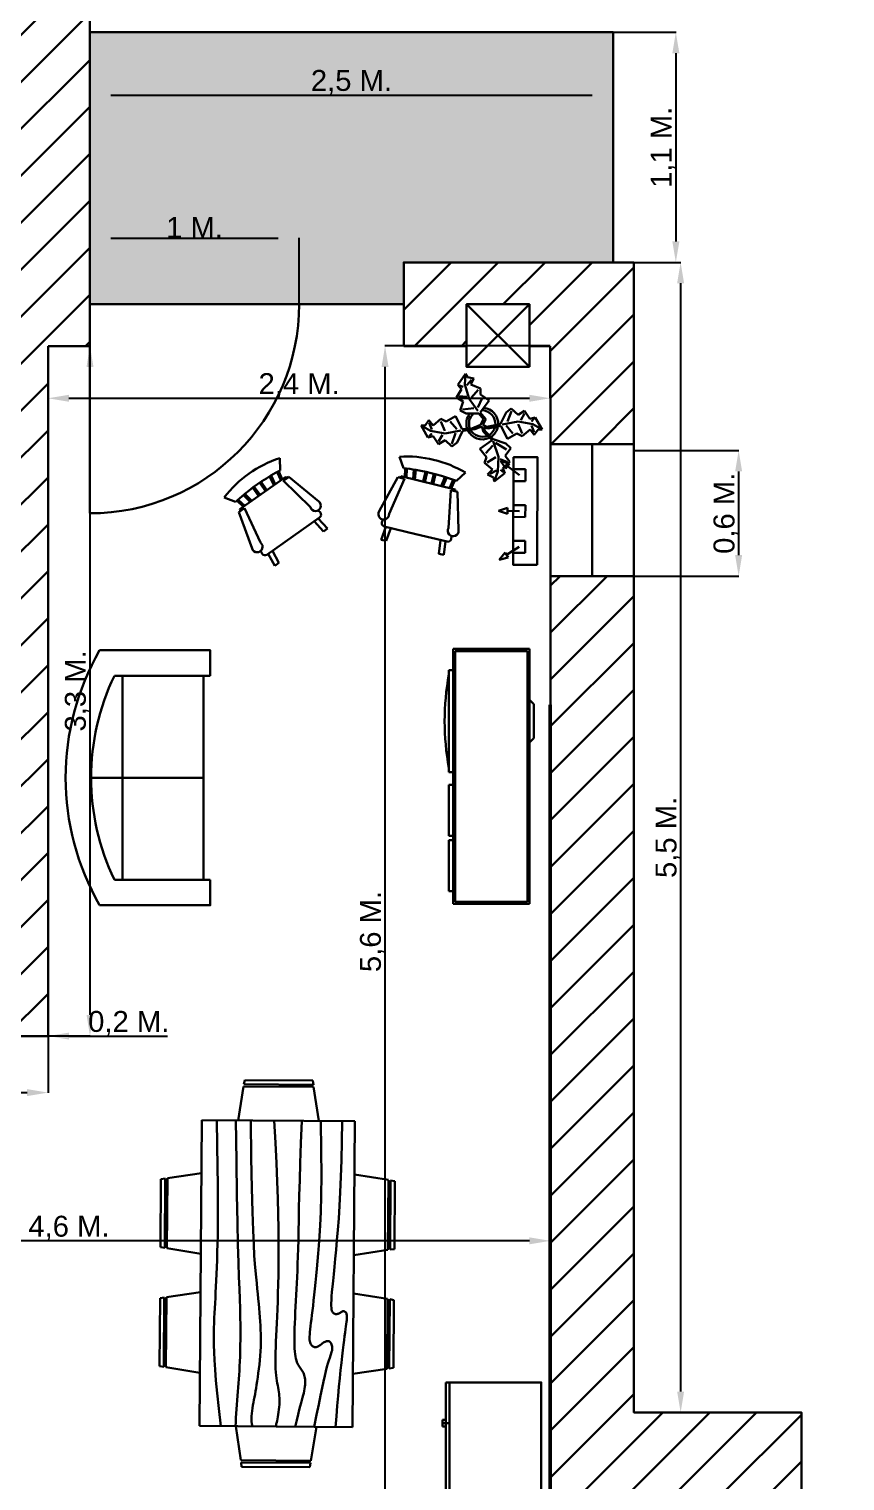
# Model space of a CAD drawing. Header units: millimetres. Extents: x 2020 to 22814, y -453 to 28710.
# Drawn here: x 10632 to 14531, y 18272 to 25215 of the extents above; entities that cross this region are included whole.
import ezdxf

# ---------------------------------------------------------------- set-up
doc = ezdxf.new("R2010")
doc.units = ezdxf.units.MM
doc.layers.add('Cable', color=1, linetype='Continuous', lineweight=50)
doc.layers.add('contur', color=7, linetype='Continuous', lineweight=30)
doc.layers.add('dimension', color=30, linetype='Continuous')
doc.styles.get("Standard").update_dxf_attribs({"font": 'arial.ttf'})
doc.dimstyles.new('Meters', dxfattribs={"dimtxt": 100, "dimasz": 100, "dimexe": 1.25, "dimexo": 0.625, "dimtad": 1, "dimlfac": 0.001, "dimtxsty": 'Standard', "dimcen": 2.5, "dimadec": 0, "dimazin": 0, "dimtfac": 1, "dimtmove": 0, "dimatfit": 3, "dimfxl": 1, "dimarcsym": 0})

# ---------------------------------------------------------------- blocks, each defined once
blk = doc.blocks.new('Sofa - Roundback Loveseat 5 ft.')
at = {"linetype": 'Continuous'}
for p, q in [((0, -32.44198), (0, -5.99998)), ((-24, -33.99998), (-24, -11.46958)), ((-23.9998, -13.38178), (23.99986, -13.38178)), ((24.00004, -33.99998), (24.00004, -11.46958)), ((-24, -32.44198), (24.00004, -32.44198))]:
    blk.add_line(p, q, dxfattribs=at)
for points in [[(-24, -33.99998), (-30, -33.99998), (-30, -7.99998)], [(30.00004, -7.99998), (30.00004, -33.99998), (24.00004, -33.99998)]]:
    blk.add_lwpolyline(points, dxfattribs=at)
for centre, radius, start, end in [((0, -60.24998), 60.24998, 60.13715, 119.8628), ((0, -61.38438), 55.38444, 64.32083, 115.6792)]:
    blk.add_arc(centre, radius, start, end, dxfattribs=at)
blk = doc.blocks.new('Entertainment Center')
at = {"linetype": 'Continuous'}
for p, q in [((-4, 0), (-5, -1)), ((4, 0), (-4, 0)), ((5, -1), (4, 0)), ((-17, -19), (-17, -1)), ((-17, -1), (43, -1)), ((-16.5, -18.5), (-16.5, -1.5)), ((-16.5, -1.5), (42.5, -1.5)), ((42.5, -1.5), (42.5, -18.5)), ((43, -1), (43, -19)), ((43, -19), (-17, -19)), ((42.5, -18.5), (-16.5, -18.5)), ((-12, -20), (-12, -19)), ((12, -20), (-12, -20)), ((12, -19), (12, -20)), ((15, -20), (15, -19)), ((27, -20), (15, -20)), ((27, -19), (27, -20)), ((28, -20), (28, -19)), ((40, -20), (28, -20)), ((40, -19), (40, -20))]:
    blk.add_line(p, q, dxfattribs=at)
blk.add_arc((0, 40), 61, 259.6111, 280.3889, dxfattribs=at)
blk = doc.blocks.new('Chair - Rocking')
at = {"linetype": 'Continuous'}
for p, q in [((-8, -4.5), (-10, -1.5)), ((-4.5, -7), (-4.96674, -4.19951)), ((-4, -7), (-4.40532, -4.16272)), ((-1.5, -4.05012), (-1.5, -7)), ((-1, -7), (-1, -4.05012)), ((1, -7), (1, -4.04655)), ((1.5, -4.05012), (1.5, -7)), ((4, -7), (4.40187, -4.18694)), ((4.5, -7), (4.96761, -4.19437)), ((8, -4.5), (10, -1.5)), ((-9, -7.5), (-12, -18.49999)), ((-7, -7.5), (-9, -7.5)), ((-9, -18.49999), (-7, -7.5)), ((-8.23428, -6.99939), (-8.3093, -7.47958)), ((-8.23041, -7), (8.23915, -7)), ((-7.5, -4.5), (-7, -7)), ((-6.5, -7), (-7.02225, -4.43)), ((6.5, -7), (7, -4.4057)), ((7.5, -4.5), (7, -7)), ((7, -7.5), (9, -7.5)), ((9, -18.49999), (7, -7.5)), ((8.31071, -7.48854), (8.23449, -7.00073)), ((9, -7.5), (12, -18.49999)), ((-10.36644, -20.64523), (-10.5, -21.49999)), ((10.5, -21.49999), (10.3575, -20.58798)), ((-9, -22.49999), (-9.5, -26.49999)), ((0, -22.49999), (-9.5, -22.49999)), ((-8, -26.49999), (-7.5, -22.49999)), ((0, -22.49999), (9.5, -22.49999)), ((8, -26.49999), (7.5, -22.49999)), ((9, -22.49999), (9.5, -26.49999)), ((-9.5, -26.49999), (-8, -26.49999)), ((9.5, -26.49999), (8, -26.49999))]:
    blk.add_line(p, q, dxfattribs=at)
for centre, radius, start, end in [((0, -34.08333), 34.08333, 72.93847, 107.0615), ((0, -68.25004), 64.25, 93.92211, 97.15267), ((0, -68.25004), 64.25, 82.84733, 93.92211), ((-10.5, -18.99999), 1.58114, 161.5651, 18.43495), ((10.5, -18.99999), 1.58114, 161.5651, 18.43495), ((-9.5, -21.49999), 1, 180, 270), ((9.5, -21.49999), 1, 270, 0)]:
    blk.add_arc(centre, radius, start, end, dxfattribs=at)
blk = doc.blocks.new('Dining Set - 36 x 72 in.')
at = {"linetype": 'Continuous'}
for p, q in [((-22, 27.5), (-22.1562, 26.50042)), ((-22, 27.5), (-6, 27.5)), ((-5.8437, 26.49966), (-6, 27.5)), ((6, 27.5), (5.8438, 26.50042)), ((6, 27.5), (22, 27.5)), ((22.1563, 26.49966), (22, 27.5)), ((-22.2343, 26.00059), (-23.4847, 17.99762)), ((-22.2304, 26), (-5.7608, 26)), ((-5.8416, 26.5), (-22.1534, 26.5)), ((-4.5152, 17.99762), (-5.7655, 25.99926)), ((5.7657, 26.00059), (4.5153, 17.99762)), ((5.7696, 26), (22.2392, 26)), ((22.1584, 26.5), (5.8466, 26.5)), ((23.4848, 17.99762), (22.2345, 25.99926)), ((36, 18), (-36, 18)), ((-36, 18), (-36, -18)), ((36, -18), (36, 18)), ((-45.5, 8), (-44.5004, 8.15617)), ((-45.5, 8), (-45.5, -8)), ((-44.5, -8.15843), (-44.5, 8.15338)), ((-44.0006, 8.23428), (-35.9976, 9.48474)), ((-44, 8.23041), (-44, -8.23915)), ((44.0006, 8.23428), (35.9976, 9.48474)), ((44, 8.23041), (44, -8.23915)), ((44.5, -8.15843), (44.5, 8.15338)), ((45.5, 8), (44.5005, 8.15617)), ((45.5, 8), (45.5, -8)), ((-44.4997, -8.15631), (-45.5, -8)), ((-35.9976, -9.48476), (-43.9993, -8.2345)), ((35.9976, -9.48476), (43.9993, -8.2345)), ((44.4997, -8.15631), (45.5, -8)), ((-36, -18), (36, -18)), ((-22.2343, -26.0006), (-23.4847, -17.99762)), ((-4.5152, -17.99762), (-5.7655, -25.99928)), ((5.7657, -26.0006), (4.5153, -17.99762)), ((23.4848, -17.99762), (22.2345, -25.99928)), ((-22.2304, -26), (-5.7608, -26)), ((-22, -27.5), (-22.1562, -26.50044)), ((-5.8416, -26.5), (-22.1534, -26.5)), ((-5.8437, -26.49967), (-6, -27.5)), ((5.7696, -26), (22.2392, -26)), ((6, -27.5), (5.8438, -26.50044)), ((22.1584, -26.5), (5.8466, -26.5)), ((22.1563, -26.49967), (22, -27.5)), ((-22, -27.5), (-6, -27.5)), ((6, -27.5), (22, -27.5))]:
    blk.add_line(p, q, dxfattribs=at)
for points in [[(-36, 15), (-31.1772, 14.97754), (-26.8079, 14.91406), (-22.8538, 14.81543), (-19.276, 14.6875), (-16.0362, 14.53613), (-13.0957, 14.36718), (-10.4159, 14.18652), (-7.9583, 14), (-5.6904, 13.81315), (-3.6035, 13.63021), (-1.6954, 13.45508), (0.0365, 13.29166), (1.5945, 13.14388), (2.9811, 13.01562), (4.1988, 12.9108), (5.25, 12.83333), (6.1393, 12.78613), (6.8802, 12.76823), (7.4883, 12.77767), (7.9792, 12.8125), (8.3685, 12.87077), (8.6719, 12.95052), (8.9049, 13.0498), (9.0833, 13.16666), (9.2205, 13.29899), (9.3216, 13.44401), (9.3895, 13.59879), (9.4271, 13.76041), (9.4373, 13.92594), (9.4232, 14.09245), (9.3875, 14.257), (9.3333, 14.41666), (9.2638, 14.56917), (9.1836, 14.71484), (9.0975, 14.85465), (9.0104, 14.98958), (8.9272, 15.1206), (8.8529, 15.2487), (8.7922, 15.37483), (8.75, 15.5), (8.7305, 15.62467), (8.7344, 15.74739), (8.7617, 15.86621), (8.8125, 15.97916), (8.8867, 16.08431), (8.9844, 16.17968), (9.1055, 16.26334), (9.25, 16.33333), (9.4189, 16.38802), (9.6172, 16.42708), (9.8506, 16.45052), (10.125, 16.45833), (10.4463, 16.45052), (10.8203, 16.42708), (11.2529, 16.38802), (11.75, 16.33333), (12.3184, 16.26318), (12.9694, 16.17838), (13.7151, 16.07991), (14.5677, 15.96875), (15.5395, 15.84586), (16.6426, 15.71224), (17.8893, 15.56884), (19.2917, 15.41666), (20.859, 15.25667), (22.5879, 15.08984), (24.4721, 14.91715), (26.5052, 14.73958), (28.6809, 14.5581), (30.9929, 14.3737), (33.4347, 14.18733), (36, 14)], [(-36, 10), (-28.9766, 10.14274), (-23.1725, 10.20442), (-18.4241, 10.19775), (-14.5677, 10.13541), (-11.4399, 10.03011), (-8.877, 9.89453), (-6.7154, 9.74137), (-4.7917, 9.58333), (-2.9698, 9.43082), (-1.2246, 9.28515), (0.4415, 9.14534), (2.026, 9.01041), (3.5266, 8.87939), (4.9408, 8.7513), (6.266, 8.62516), (7.5, 8.5), (8.6411, 8.37549), (9.6914, 8.2539), (10.6538, 8.13818), (11.5312, 8.03125), (12.3267, 7.93603), (13.043, 7.85547), (13.6831, 7.79248), (14.25, 7.75), (14.7471, 7.7303), (15.1797, 7.73307), (15.5537, 7.75732), (15.875, 7.80208), (16.1494, 7.86637), (16.3828, 7.94922), (16.5811, 8.04964), (16.75, 8.16666), (16.8944, 8.29915), (17.0143, 8.44531), (17.1089, 8.60319), (17.1771, 8.77083), (17.218, 8.94629), (17.2305, 9.1276), (17.2137, 9.31282), (17.1667, 9.5), (17.0895, 9.6875), (16.987, 9.875), (16.8649, 10.0625), (16.7292, 10.25), (16.5856, 10.4375), (16.4401, 10.625), (16.2985, 10.8125), (16.1667, 11), (16.05, 11.18733), (15.9518, 11.3737), (15.8752, 11.5581), (15.8229, 11.73958), (15.798, 11.91715), (15.8034, 12.08984), (15.842, 12.25667), (15.9167, 12.41666), (16.0295, 12.56836), (16.1784, 12.70833), (16.3605, 12.83268), (16.5729, 12.9375), (16.8127, 13.01888), (17.0768, 13.07291), (17.3625, 13.0957), (17.6667, 13.08333), (17.9894, 13.03312), (18.3418, 12.94726), (18.7382, 12.82918), (19.1927, 12.68229), (19.7195, 12.51001), (20.3327, 12.31575), (21.0465, 12.10294), (21.875, 11.875), (22.8357, 11.63354), (23.959, 11.37304), (25.2786, 11.08618), (26.8282, 10.76562), (28.6414, 10.40405), (30.752, 9.99414), (33.1936, 9.52856), (36, 9)], [(-36, 5.5), (-30.7157, 5.3348), (-26.069, 5.20963), (-21.9946, 5.11767), (-18.4271, 5.05208), (-15.3009, 5.00602), (-12.5508, 4.97265), (-10.1112, 4.94515), (-7.9167, 4.91666), (-5.909, 4.88167), (-4.0586, 4.83984), (-2.3429, 4.79215), (-0.7396, 4.73958), (0.7739, 4.6831), (2.22, 4.6237), (3.6213, 4.56233), (5, 4.5), (6.373, 4.43782), (7.7344, 4.3776), (9.0723, 4.32129), (10.375, 4.27083), (11.6309, 4.22819), (12.8281, 4.19531), (13.9551, 4.17415), (15, 4.16666), (15.954, 4.17448), (16.819, 4.19791), (17.6001, 4.23698), (18.3021, 4.29166), (18.9299, 4.36198), (19.4883, 4.44791), (19.9823, 4.54948), (20.4167, 4.66666), (20.7969, 4.79899), (21.1302, 4.94401), (21.4245, 5.09879), (21.6875, 5.26041), (21.9271, 5.42594), (22.1511, 5.59245), (22.3672, 5.757), (22.5834, 5.91666), (22.8065, 6.06868), (23.0404, 6.21093), (23.2879, 6.34147), (23.5521, 6.45833), (23.8358, 6.55957), (24.142, 6.64323), (24.4735, 6.70735), (24.8334, 6.75), (25.2235, 6.76969), (25.642, 6.76692), (26.0858, 6.74267), (26.5521, 6.69791), (27.0379, 6.63362), (27.5404, 6.55078), (28.0565, 6.45036), (28.5834, 6.33333), (29.1242, 6.19987), (29.7071, 6.04687), (30.3661, 5.87044), (31.1354, 5.66666), (32.0493, 5.43164), (33.142, 5.16146), (34.4475, 4.85221), (36, 4.5)], [(-36, -1), (-30.7915, -0.6591), (-26.0195, -0.38216), (-21.6519, -0.16284), (-17.6563, 0.00521), (-14.0005, 0.12833), (-10.6523, 0.21289), (-7.5796, 0.26522), (-4.75, 0.29166), (-2.134, 0.29793), (0.2878, 0.28711), (2.5317, 0.26163), (4.6146, 0.22396), (6.5529, 0.17651), (8.3633, 0.12174), (10.0623, 0.06209), (11.6667, 0), (13.1899, -0.06201), (14.6341, -0.1211), (15.9982, -0.17432), (17.2813, -0.21875), (18.4823, -0.25147), (19.6003, -0.26953), (20.6343, -0.27002), (21.5834, -0.25), (22.4481, -0.20768), (23.2357, -0.14584), (23.9549, -0.06836), (24.6146, 0.02083), (25.2235, 0.11784), (25.7904, 0.21875), (26.3241, 0.31966), (26.8334, 0.41666), (27.3265, 0.50618), (27.8099, 0.58593), (28.2894, 0.65397), (28.7709, 0.70833), (29.2601, 0.74707), (29.763, 0.76823), (30.2855, 0.76985), (30.8334, 0.75), (31.4088, 0.70784), (31.9994, 0.64713), (32.589, 0.57275), (33.1615, 0.48958), (33.7008, 0.4025), (34.1908, 0.3164), (34.6153, 0.23616), (34.9584, 0.16666), (35.2099, 0.11165), (35.3848, 0.07031), (35.504, 0.04069), (35.5886, 0.02083), (35.6594, 0.00879), (35.7377, 0.0026), (35.8442, 0.00032), (36, 0)], [(-36, -6.5), (-27.1843, -6.31267), (-20.084, -6.1263), (-14.469, -5.9419), (-10.1094, -5.76042), (-6.7752, -5.58285), (-4.2363, -5.41016), (-2.2629, -5.24333), (-0.625, -5.08334), (0.8708, -4.93099), (2.2715, -4.78646), (3.5872, -4.64974), (4.8281, -4.52084), (6.0046, -4.39974), (7.127, -4.28646), (8.2053, -4.18099), (9.25, -4.08334), (10.2705, -3.99382), (11.2734, -3.91407), (12.2647, -3.84603), (13.25, -3.79167), (14.2354, -3.75293), (15.2266, -3.73177), (16.2295, -3.73015), (17.25, -3.75), (18.2912, -3.79248), (19.3451, -3.85547), (20.4009, -3.93604), (21.4479, -4.03125), (22.4754, -4.13819), (23.4727, -4.25391), (24.4289, -4.37549), (25.3334, -4.5), (26.1785, -4.62492), (26.9694, -4.74935), (27.7145, -4.87281), (28.4219, -4.99479), (29.1, -5.11483), (29.7572, -5.23242), (30.4016, -5.34709), (31.0417, -5.45834), (31.6837, -5.56437), (32.3262, -5.65821), (32.9658, -5.73153), (33.599, -5.77604), (34.2224, -5.78345), (34.8327, -5.74545), (35.4264, -5.65373), (36, -5.5)], [(-36, -10), (-26.4022, -9.81299), (-18.4675, -9.62891), (-11.9839, -9.45069), (-6.7396, -9.28125), (-2.5226, -9.12354), (0.8789, -8.98047), (3.6769, -8.85498), (6.0833, -8.75), (8.2767, -8.66765), (10.3021, -8.60677), (12.1712, -8.56543), (13.8958, -8.54167), (15.4876, -8.53353), (16.9583, -8.53907), (18.3197, -8.55632), (19.5834, -8.58334), (20.7616, -8.61841), (21.8685, -8.66081), (22.9188, -8.71004), (23.9271, -8.76563), (24.9081, -8.82707), (25.8763, -8.89388), (26.8465, -8.96558), (27.8334, -9.04167), (28.8474, -9.12118), (29.8828, -9.20117), (30.93, -9.27824), (31.9792, -9.34896), (33.0205, -9.40991), (34.0443, -9.45768), (35.0407, -9.48885), (36, -9.5)], [(-36, -14.5), (-30.0881, -14.33513), (-25.0332, -14.21224), (-20.7312, -14.12647), (-17.0781, -14.07292), (-13.97, -14.04671), (-11.3027, -14.04297), (-8.9724, -14.05681), (-6.875, -14.08334), (-4.9224, -14.11833), (-3.0905, -14.16016), (-1.3709, -14.20785), (0.2448, -14.26042), (1.7647, -14.3169), (3.1973, -14.3763), (4.5507, -14.43767), (5.8333, -14.5), (7.0554, -14.5621), (8.235, -14.62175), (9.3922, -14.67652), (10.5469, -14.72396), (11.7192, -14.76164), (12.929, -14.78711), (14.1965, -14.79794), (15.5417, -14.79167), (16.9933, -14.76424), (18.6152, -14.70508), (20.4804, -14.60197), (22.6615, -14.44271), (25.2312, -14.21509), (28.2624, -13.9069), (31.8277, -13.50594), (36, -13)]]:
    blk.add_lwpolyline(points, dxfattribs=at)
blk = doc.blocks.new('Refrigerator-2 door - 36 in top')
for p, q in [((0, -26.999999), (36, -26.999999)), ((11, -27.999999), (11, -28.999999)), ((11, -28.999999), (13, -28.999999)), ((12, -26.999999), (12, -28.999999)), ((13, -28.999999), (13, -27.999999))]:
    blk.add_line(p, q)
blk.add_lwpolyline([(0, -27.999999), (0, 0), (36, 0), (36, -27.999999)], close=True)
blk = doc.blocks.new('Plant - Rubber or Philodendron')
at = {"linetype": 'Continuous'}
for p, q in [((-16.2005, 11.4774), (-13.9899, 8.1064)), ((-16.2005, 11.4774), (-14.8639, 10.7964)), ((-16.0159, 6.3329), (-16.2005, 11.4774)), ((-14.8639, 10.7964), (-12.6195, 11.8975)), ((-13.3174, 8.325), (-13.0735, 11.0065)), ((-12.6195, 11.8975), (-12.1909, 9.4345)), ((4.6914, 8.8812), (5.3859, 11.2828)), ((5.3859, 11.2828), (8.8871, 10.7908)), ((8.8871, 10.7908), (9.9809, 13.4933)), ((9.9809, 13.4933), (13.3837, 12.301)), ((15.3859, 11.3055), (10.3916, 8.7942)), ((10.5828, 12.6946), (10.8893, 9.7953)), ((13.3837, 12.301), (14.68, 13.9039)), ((14.5816, 13.2037), (14.3848, 11.8033)), ((14.68, 13.9039), (19.3848, 11.8146)), ((19.3848, 11.8146), (15.3859, 11.3055)), ((19.3848, 11.8146), (18.1868, 10.9119)), ((-14.0069, 5.8704), (-16.0159, 6.3329)), ((-15.3434, 6.5514), (-13.9984, 6.9884)), ((-13.5868, 2.2894), (-14.0069, 5.8704)), ((-13.9899, 8.1064), (-9.5434, 4.7185)), ((-12.1909, 9.4345), (-8.3829, 10.3)), ((-8.8369, 9.409), (-9.0894, 5.6095)), ((-8.3829, 10.3), (-7.0549, 8.501)), ((-7.0549, 8.501), (-3.0284, 8.6941)), ((-4.8529, 4.012), (-5.7184, 7.82)), ((-3.0284, 8.6941), (-3.0709, 3.1041)), ((4.6914, 8.8812), (5.5014, 4.4831)), ((5.9878, 10.4842), (7.1971, 6.3869)), ((10.3916, 8.7942), (6.2847, 4.4028)), ((14.2977, 6.1031), (10.9934, 7.9956)), ((15.7909, 9.1065), (14.8995, 5.3044)), ((15.2875, 10.6053), (17.5907, 9.2105)), ((18.1925, 8.4119), (15.7909, 9.1065)), ((18.1868, 10.9119), (18.1925, 8.4119)), ((-10.6784, 2.491), (-13.5868, 2.2894)), ((-13.1329, 3.1804), (-10.6614, 4.727)), ((-9.5858, -0.8715), (-10.6784, 2.491)), ((-9.5434, 4.7185), (-4.1917, 2.9888)), ((-9.1318, 0.0195), (-5.9793, 2.9025)), ((-7.1228, -0.443), (-3.5248, 2.2131)), ((-3.5248, 2.2131), (-3.3011, 2.4355)), ((-3.3011, 2.4355), (-0.5306, 1.7947)), ((-3.0709, 3.1041), (0.0797, 2.3163)), ((-0.5306, 1.7947), (-0.2255, -0.5527)), ((-0.5306, 1.7947), (-0.5306, 1.7947)), ((0.0797, 2.3163), (0.4866, -0.031)), ((0.4866, -0.031), (2.1141, 0.2298)), ((2.1141, 0.2298), (5.4346, 3.9146)), ((6.1032, 3.6844), (2.8262, -0.031)), ((5.4346, 3.9146), (5.5014, 4.4831)), ((11.1089, 1.1958), (6.1032, 3.6844)), ((7.7005, 4.8881), (11.5025, 3.9967)), ((12.7005, 4.8994), (11.1089, 1.1958)), ((14.8995, 5.3044), (12.7005, 4.8994)), ((-11.3237, -7.2629), (-9.7321, -3.5593)), ((-9.7321, -3.5593), (-4.7264, -6.0479)), ((-7.1228, -0.443), (-9.5858, -0.8715)), ((-2.019, -3.6148), (-4.7264, -6.0479)), ((-4.0579, -6.2781), (-0.9375, -3.1608)), ((-2.019, -3.6148), (-0.2255, -0.5527)), ((-0.9375, -3.1608), (0.5883, -0.8135)), ((0.5883, -0.8135), (2.2447, -2.0916)), ((2.8262, -0.031), (1.3003, -0.5527)), ((1.3003, -0.5527), (2.4193, -1.4655)), ((2.2447, -2.0916), (6.7108, -2.6626)), ((2.4193, -1.4655), (6.895, -2.1175)), ((4.943, -7.9659), (6.7108, -2.6626)), ((11.6605, -0.5413), (6.895, -2.1175)), ((12.3677, -6.1981), (7.219, -2.6772)), ((8.125, -4.0768), (7.7715, -7.9659)), ((8.3544, -2.7453), (13.1973, -2.1704)), ((11.6605, -0.5413), (14.1354, -0.8948)), ((14.1354, -0.8948), (14.1354, -4.4304)), ((14.1354, -4.4304), (16.9638, -5.1375)), ((16.9638, -5.1375), (16.2567, -8.673)), ((-16.8157, -10.7754), (-14.4141, -11.4699)), ((-16.8101, -13.2754), (-16.8157, -10.7754)), ((-14.4141, -11.4699), (-13.5228, -7.6679)), ((-13.5228, -7.6679), (-11.3237, -7.2629)), ((-12.921, -8.4665), (-9.6166, -10.359)), ((-6.3237, -7.2516), (-10.1257, -6.3602)), ((-9.0148, -11.1577), (-4.9047, -6.8122)), ((-4.611, -12.8477), (-5.8203, -8.7504)), ((-4.1246, -6.8466), (-4.0579, -6.2781)), ((-3.3146, -11.2447), (-4.1246, -6.8466)), ((8.8321, -9.0266), (4.943, -7.9659)), ((9.5392, -11.1479), (8.8321, -9.0266)), ((10.2463, -10.4408), (11.6605, -6.9053)), ((15.5496, -10.7943), (12.3677, -6.1981)), ((16.2567, -5.8446), (13.4283, -6.5517)), ((14.8425, -10.7943), (13.7819, -13.2692)), ((16.6103, -14.6834), (15.5496, -10.7943)), ((17.3174, -9.7337), (15.9032, -9.7337)), ((16.2567, -8.673), (18.0245, -9.7337)), ((18.0245, -9.7337), (16.6103, -14.6834)), ((-18.008, -14.1781), (-16.8101, -13.2754)), ((-18.008, -14.1781), (-14.0091, -13.669)), ((-13.3032, -16.2674), (-18.008, -14.1781)), ((-13.9107, -12.9688), (-16.2139, -11.574)), ((-14.0091, -13.669), (-9.0148, -11.1577)), ((-12.0069, -14.6645), (-13.3032, -16.2674)), ((-13.2048, -15.5672), (-13.008, -14.1668)), ((-8.6042, -15.8568), (-12.0069, -14.6645)), ((-9.206, -15.0581), (-9.5126, -12.1588)), ((-7.5103, -13.1543), (-8.6042, -15.8568)), ((-4.0092, -13.6463), (-7.5103, -13.1543)), ((-3.3146, -11.2447), (-4.0092, -13.6463)), ((13.4283, -11.5015), (9.5392, -11.1479)), ((13.0748, -13.9763), (13.4283, -11.5015)), ((15.5496, -13.6228), (13.0748, -13.9763)), ((16.6103, -14.6834), (15.5496, -13.6228))]:
    blk.add_line(p, q, dxfattribs=at)
for centre, radius, start, end in [((0, 0), 6.1275, 34.37569, 120.1028), ((0.0308, 0.1664), 6, 178.6147, 235.1169), ((0.0308, 0.1664), 5, 168.1647, 238.6725), ((-0.0601, -0.2075), 5.2461, 33.82192, 124.9414), ((-0.2664, 0.1682), 5.2775, 338.4094, 20.03007), ((-0.098, 0.1364), 6.1288, 341.2017, 26.09184), ((-0.0234, 0.3825), 6.1492, 242.5812, 331.2714), ((-0.1102, 0.4886), 5.2883, 247.3711, 327.472)]:
    blk.add_arc(centre, radius, start, end, dxfattribs=at)
blk = doc.blocks.new('Heater Unit')
for p, q in [((1.1007, 5.8353), (1.6336, 3.7846)), ((2.7574, 4.5144), (1.1007, 5.8353)), ((1.6336, 3.7846), (2.1955, 4.1495)), ((2.1955, 4.1495), (2.7574, 4.5144)), ((4.02, 1.34), (2.1955, 4.1495)), ((11.39, 4.02), (12.06, 6.03)), ((12.06, 4.02), (11.39, 4.02)), ((12.06, 6.03), (12.73, 4.02)), ((12.73, 4.02), (12.06, 4.02)), ((12.06, 1.34), (12.06, 4.02)), ((20.1, 1.34), (22.1161, 4.0154)), ((21.581, 4.4186), (23.3257, 5.6207)), ((22.1161, 4.0154), (21.581, 4.4186)), ((22.6512, 3.6122), (22.1161, 4.0154)), ((23.3257, 5.6207), (22.6512, 3.6122)), ((2.68, 2.68), (2.68, 0)), ((2.68, 0), (5.36, 0)), ((5.36, 0), (5.36, 2.68)), ((10.72, 2.68), (10.72, 0)), ((10.72, 0), (13.4, 0)), ((13.4, 0), (13.4, 2.68)), ((18.76, 2.68), (18.76, 0)), ((18.76, 0), (21.44, 0)), ((21.44, 0), (21.44, 2.68))]:
    blk.add_line(p, q)
blk.add_lwpolyline([(0, -2.68), (0, 2.68), (24.12, 2.68), (24.12, -2.68)], close=True)
blk = doc.blocks.new('*D21')
at = {"layer": 'Defpoints', "color": 0, "transparency": 16777216}
for p in [(13522.8, 23199.1), (13522.8, 22599.1), (14022.8, 22599.1)]:
    blk.add_point(p, dxfattribs=at)
at = {"layer": 'dimension', "color": 0, "lineweight": -2, "transparency": 16777216}
for p, q in [((13523.4, 23199.1), (14024.1, 23199.1)), ((14022.8, 23099.1), (14022.8, 22699.1)), ((13523.4, 22599.1), (14024.1, 22599.1))]:
    blk.add_line(p, q, dxfattribs=at)
at = {"layer": 'dimension', "color": 0, "transparency": 16777216}
for points in [[(14006.1, 23099.1), (14039.5, 23099.1), (14022.8, 23199.1)], [(14006.1, 22699.1), (14039.5, 22699.1), (14022.8, 22599.1)]]:
    blk.add_solid(points, dxfattribs=at)
at = {"layer": 'dimension', "color": 0, "transparency": 16777216, "insert": (13962.1, 22899.1), "char_height": 100, "attachment_point": 5, "rotation": 90}
blk.add_mtext('0,6 M.', dxfattribs=at)
blk = doc.blocks.new('*D22')
at = {"layer": 'Defpoints', "color": 0, "transparency": 16777216}
for p in [(11922.8, 24215.3), (10922.8, 23899.1), (11922.8, 23899.1)]:
    blk.add_point(p, dxfattribs=at)
at = {"layer": 'dimension', "color": 0, "lineweight": -2, "transparency": 16777216}
for p, q in [((10922.8, 23899.7), (10922.8, 24216.5)), ((11022.8, 24215.3), (11822.8, 24215.3)), ((11922.8, 23899.7), (11922.8, 24216.5))]:
    blk.add_line(p, q, dxfattribs=at)
at = {"layer": 'dimension', "color": 0, "transparency": 16777216}
for points in [[(11022.8, 24232), (11022.8, 24198.6), (10922.8, 24215.3)], [(11822.8, 24232), (11822.8, 24198.6), (11922.8, 24215.3)]]:
    blk.add_solid(points, dxfattribs=at)
at = {"layer": 'dimension', "color": 0, "transparency": 16777216, "insert": (11422.8, 24266.2), "char_height": 100, "attachment_point": 5}
blk.add_mtext('1 M.', dxfattribs=at)
blk = doc.blocks.new('*D31')
at = {"layer": 'Defpoints', "color": 0, "transparency": 16777216}
for p in [(10922.8, 25199.1), (13422.8, 25199.1), (13422.8, 24899.1)]:
    blk.add_point(p, dxfattribs=at)
at = {"layer": 'dimension', "color": 0, "lineweight": -2, "transparency": 16777216}
for p, q in [((10922.8, 25198.4), (10922.8, 24897.8)), ((13422.8, 25198.4), (13422.8, 24897.8)), ((11022.8, 24899.1), (13322.8, 24899.1))]:
    blk.add_line(p, q, dxfattribs=at)
at = {"layer": 'dimension', "color": 0, "transparency": 16777216}
for points in [[(11022.8, 24915.7), (11022.8, 24882.4), (10922.8, 24899.1)], [(13322.8, 24915.7), (13322.8, 24882.4), (13422.8, 24899.1)]]:
    blk.add_solid(points, dxfattribs=at)
at = {"layer": 'dimension', "color": 0, "transparency": 16777216, "insert": (12172.8, 24959.8), "char_height": 100, "attachment_point": 5}
blk.add_mtext('2,5 M.', dxfattribs=at)
blk = doc.blocks.new('*D32')
at = {"layer": 'Defpoints', "color": 0, "transparency": 16777216}
for p in [(13422.8, 25199.1), (13422.8, 24099.1), (13722.8, 24099.1)]:
    blk.add_point(p, dxfattribs=at)
at = {"layer": 'dimension', "color": 0, "lineweight": -2, "transparency": 16777216}
for p, q in [((13423.4, 25199.1), (13724.1, 25199.1)), ((13722.8, 25099.1), (13722.8, 24199.1)), ((13423.4, 24099.1), (13724.1, 24099.1))]:
    blk.add_line(p, q, dxfattribs=at)
at = {"layer": 'dimension', "color": 0, "transparency": 16777216}
for points in [[(13706.1, 25099.1), (13739.5, 25099.1), (13722.8, 25199.1)], [(13706.1, 24199.1), (13739.5, 24199.1), (13722.8, 24099.1)]]:
    blk.add_solid(points, dxfattribs=at)
at = {"layer": 'dimension', "color": 0, "transparency": 16777216, "insert": (13662.1, 24649.1), "char_height": 100, "attachment_point": 5, "rotation": 90}
blk.add_mtext('1,1 M.', dxfattribs=at)
blk = doc.blocks.new('*D49')
at = {"layer": 'Defpoints', "color": 0, "transparency": 16777216}
for p in [(8522.8, 20399.1), (10722.8, 20399.1), (10722.8, 20128.7)]:
    blk.add_point(p, dxfattribs=at)
at = {"layer": 'dimension', "color": 0, "lineweight": -2, "transparency": 16777216}
for p, q in [((8522.8, 20398.4), (8522.8, 20127.5)), ((10722.8, 20398.4), (10722.8, 20127.5)), ((8622.8, 20128.7), (10622.8, 20128.7))]:
    blk.add_line(p, q, dxfattribs=at)
at = {"layer": 'dimension', "color": 0, "transparency": 16777216}
for points in [[(8622.8, 20145.4), (8622.8, 20112.1), (8522.8, 20128.7)], [(10622.8, 20145.4), (10622.8, 20112.1), (10722.8, 20128.7)]]:
    blk.add_solid(points, dxfattribs=at)
at = {"layer": 'dimension', "color": 0, "transparency": 16777216, "insert": (9622.8, 20189.5), "char_height": 100, "attachment_point": 5}
blk.add_mtext('2,2 M.', dxfattribs=at)
blk = doc.blocks.new('*D50')
at = {"layer": 'Defpoints', "color": 0, "transparency": 16777216}
for p in [(10522.8, 20400.3), (10722.8, 20400.3), (10722.8, 20399.1)]:
    blk.add_point(p, dxfattribs=at)
at = {"layer": 'dimension', "color": 0, "lineweight": -2, "transparency": 16777216}
for p, q in [((10422.8, 20399.1), (10322.8, 20399.1)), ((10522.8, 20399.7), (10522.8, 20397.8)), ((10522.8, 20399.1), (10722.8, 20399.1)), ((10722.8, 20399.7), (10722.8, 20397.8)), ((10822.8, 20399.1), (11294.3, 20399.1))]:
    blk.add_line(p, q, dxfattribs=at)
at = {"layer": 'dimension', "color": 0, "transparency": 16777216}
for points in [[(10422.8, 20415.7), (10422.8, 20382.4), (10522.8, 20399.1)], [(10822.8, 20415.7), (10822.8, 20382.4), (10722.8, 20399.1)]]:
    blk.add_solid(points, dxfattribs=at)
at = {"layer": 'dimension', "color": 0, "transparency": 16777216, "insert": (11108.6, 20459.8), "char_height": 100, "attachment_point": 5}
blk.add_mtext('0,2 M.', dxfattribs=at)
blk = doc.blocks.new('*D55')
at = {"layer": 'Defpoints', "color": 0, "transparency": 16777216}
for p in [(10722.8, 23699.1), (10722.8, 20400.3), (10923.4, 20400.3)]:
    blk.add_point(p, dxfattribs=at)
at = {"layer": 'dimension', "color": 0, "lineweight": -2, "transparency": 16777216}
for p, q in [((10723.4, 23699.1), (10924.7, 23699.1)), ((10923.4, 23599.1), (10923.4, 20500.3)), ((10723.4, 20400.3), (10924.7, 20400.3))]:
    blk.add_line(p, q, dxfattribs=at)
at = {"layer": 'dimension', "color": 0, "transparency": 16777216}
for points in [[(10906.8, 23599.1), (10940.1, 23599.1), (10923.4, 23699.1)], [(10906.8, 20500.3), (10940.1, 20500.3), (10923.4, 20400.3)]]:
    blk.add_solid(points, dxfattribs=at)
at = {"layer": 'dimension', "color": 0, "transparency": 16777216, "insert": (10862.7, 22049.7), "char_height": 100, "attachment_point": 5, "rotation": 90}
blk.add_mtext('3,3 M.', dxfattribs=at)
blk = doc.blocks.new('*D56')
at = {"layer": 'Defpoints', "color": 0, "transparency": 16777216}
for p in [(10722.8, 23699.1), (13122.8, 23699.1), (13122.8, 23449.1)]:
    blk.add_point(p, dxfattribs=at)
at = {"layer": 'dimension', "color": 0, "lineweight": -2, "transparency": 16777216}
for p, q in [((10722.8, 23698.4), (10722.8, 23447.8)), ((13122.8, 23698.4), (13122.8, 23447.8)), ((10822.8, 23449.1), (13022.8, 23449.1))]:
    blk.add_line(p, q, dxfattribs=at)
at = {"layer": 'dimension', "color": 0, "transparency": 16777216}
for points in [[(10822.8, 23465.7), (10822.8, 23432.4), (10722.8, 23449.1)], [(13022.8, 23465.7), (13022.8, 23432.4), (13122.8, 23449.1)]]:
    blk.add_solid(points, dxfattribs=at)
at = {"layer": 'dimension', "color": 0, "transparency": 16777216, "insert": (11922.8, 23509.8), "char_height": 100, "attachment_point": 5}
blk.add_mtext('2,4 M.', dxfattribs=at)
blk = doc.blocks.new('*D58')
at = {"layer": 'Defpoints', "color": 0, "transparency": 16777216}
for p in [(8522.8, 19419.9), (8522.8, 19299.1), (13122.9, 19299.1)]:
    blk.add_point(p, dxfattribs=at)
at = {"layer": 'dimension', "color": 0, "lineweight": -2, "transparency": 16777216}
for p, q in [((8522.8, 19299.7), (8522.8, 19421.1)), ((13022.9, 19419.9), (8622.8, 19419.9)), ((13122.9, 19299.7), (13122.9, 19421.1))]:
    blk.add_line(p, q, dxfattribs=at)
at = {"layer": 'dimension', "color": 0, "transparency": 16777216}
for points in [[(8622.8, 19436.5), (8622.8, 19403.2), (8522.8, 19419.9)], [(13022.9, 19436.5), (13022.9, 19403.2), (13122.9, 19419.9)]]:
    blk.add_solid(points, dxfattribs=at)
at = {"layer": 'dimension', "color": 0, "transparency": 16777216, "insert": (10822.8, 19480.6), "char_height": 100, "attachment_point": 5}
blk.add_mtext('4,6 M.', dxfattribs=at)
blk = doc.blocks.new('*D74')
at = {"layer": 'Defpoints', "color": 0, "transparency": 16777216}
for p in [(12333.3, 23699.1), (13122.8, 23699.1), (13122.8, 18099.1)]:
    blk.add_point(p, dxfattribs=at)
at = {"layer": 'dimension', "color": 0, "lineweight": -2, "transparency": 16777216}
for p, q in [((13122.2, 23699.1), (12332.1, 23699.1)), ((12333.3, 18199.1), (12333.3, 23599.1)), ((13122.2, 18099.1), (12332.1, 18099.1))]:
    blk.add_line(p, q, dxfattribs=at)
at = {"layer": 'dimension', "color": 0, "transparency": 16777216}
for points in [[(12316.6, 23599.1), (12350, 23599.1), (12333.3, 23699.1)], [(12316.6, 18199.1), (12350, 18199.1), (12333.3, 18099.1)]]:
    blk.add_solid(points, dxfattribs=at)
at = {"layer": 'dimension', "color": 0, "transparency": 16777216, "insert": (12272.6, 20899.1), "char_height": 100, "attachment_point": 5, "rotation": 90}
blk.add_mtext('5,6 M.', dxfattribs=at)
blk = doc.blocks.new('*D82')
at = {"layer": 'Defpoints', "color": 0, "transparency": 16777216}
for p in [(13522.8, 24099.1), (13522.8, 18599.1), (13745.6, 18599.1)]:
    blk.add_point(p, dxfattribs=at)
at = {"layer": 'dimension', "color": 0, "lineweight": -2, "transparency": 16777216}
for p, q in [((13523.4, 24099.1), (13746.8, 24099.1)), ((13745.6, 23999.1), (13745.6, 18699.1)), ((13523.4, 18599.1), (13746.8, 18599.1))]:
    blk.add_line(p, q, dxfattribs=at)
at = {"layer": 'dimension', "color": 0, "transparency": 16777216}
for points in [[(13728.9, 23999.1), (13762.2, 23999.1), (13745.6, 24099.1)], [(13728.9, 18699.1), (13762.2, 18699.1), (13745.6, 18599.1)]]:
    blk.add_solid(points, dxfattribs=at)
at = {"layer": 'dimension', "color": 0, "transparency": 16777216, "insert": (13685.1, 21349.1), "char_height": 100, "attachment_point": 5, "rotation": 90}
blk.add_mtext('5,5 M.', dxfattribs=at)

msp = doc.modelspace()

# ---------------------------------------------------------------- hatches: boundary and pattern name
at = {"layer": 'contur'}
h = msp.add_hatch(dxfattribs=at)
h.set_pattern_fill('ANSI31', color=256, scale=50)
h.paths.add_polyline_path([(7522.804, 24899.067), (8422.804, 24899.067), (8422.804, 25299.067), (7122.804, 25299.067), (7122.804, 19199.067), (7522.804, 19199.067), (7522.804, 19299.067), (7522.804, 19899.067), (7922.804, 19899.067), (8322.804, 19899.067), (8322.804, 19299.067), (8522.804, 19299.067), (8522.804, 20399.067), (9522.804, 20399.067), (9522.804, 21199.067), (9322.804, 21199.067), (9322.804, 20599.067), (8422.804, 20599.067), (7522.804, 20599.067)])
h.paths.add_polyline_path([(7422.804, 20399.067), (7722.804, 20399.067), (8022.804, 20399.067), (8322.804, 20399.067), (8322.804, 20099.067), (8022.804, 20099.067), (7722.804, 20099.067), (7422.804, 20099.067)], flags=16)
h.paths.add_polyline_path([(7572.804, 20249.067), (7722.804, 20399.067), (7872.804, 20249.067), (8022.804, 20399.067), (8172.804, 20249.067), (8022.804, 20099.067), (7872.804, 20249.067), (7722.804, 20099.067)], flags=0)
h.paths.add_polyline_path([(10922.804, 25299.067), (10422.804, 25299.067), (10422.804, 24899.067), (10522.804, 24899.067), (10522.804, 20599.067), (10522.804, 20499.067), (10522.804, 20399.067), (10722.804, 20399.067), (10722.804, 23699.067), (10922.804, 23699.067)])
h.paths.add_polyline_path([(13522.804, 24099.067), (12422.804, 24099.067), (12422.804, 23699.067), (12722.804, 23699.067), (12722.804, 23899.067), (13022.804, 23899.067), (13022.804, 23699.067), (13122.804, 23699.067), (13123.018, 23229.092), (13522.804, 23229.092)])
h.paths.add_polyline_path([(10022.804, 14099.067), (10022.804, 14799.067), (10122.804, 14799.067), (10122.804, 14999.067), (10022.804, 14999.067), (10022.804, 15399.067), (10022.804, 16099.067), (9822.804, 16099.067), (9822.804, 15499.067), (9822.804, 15399.067), (8522.804, 15399.067), (8522.804, 15799.067), (8072.804, 15799.067), (8072.804, 16094.386), (8072.804, 16846.727), (8072.804, 17599.067), (8522.804, 17599.067), (9822.804, 17599.067), (9822.804, 17099.067), (10022.804, 17099.067), (10022.804, 17799.067), (7522.804, 17799.067), (7122.804, 17799.067), (7122.804, 17599.067), (7122.804, 17399.067), (7722.804, 17399.067), (7722.804, 14999.067), (9622.804, 14999.067), (9622.804, 10299.067), (10122.804, 10299.067), (10122.804, 10699.067), (10022.804, 10699.067), (10022.804, 11299.067)])
h.paths.add_polyline_path([(8315.447, 15099.067), (7815.447, 15099.067), (7815.447, 15599.067), (8315.447, 15599.067)], flags=16)
h.paths.add_polyline_path([(15365.177, 340.757), (18440.723, 340.757), (18440.723, 1272.601), (15365.177, 1272.601)], flags=9)
h.paths.add_polyline_path([(22246.231, -452.956), (22565.467, -452.956), (22565.467, 62.222), (22246.231, 62.222)], flags=9)
h.paths.add_polyline_path([(20746.231, -452.956), (21065.467, -452.956), (21065.467, 62.222), (20746.231, 62.222)], flags=9)
h.paths.add_polyline_path([(22100.597, 1047.044), (22711.102, 1047.044), (22711.102, 1562.222), (22100.597, 1562.222)], flags=9)
h.paths.add_polyline_path([(21661.929, 254.693), (22813.958, 254.693), (22813.958, 739.942), (21661.929, 739.942)], flags=9)
h.paths.add_polyline_path([(20161.929, 254.693), (21139.333, 254.693), (21139.333, 739.942), (20161.929, 739.942)], flags=9)
h.paths.add_polyline_path([(21678.172, 1840.172), (22681.071, 1840.172), (22681.071, 2227.962), (21678.172, 2227.962)], flags=9)
h.paths.add_polyline_path([(7678.129, 1340.129), (9593.801, 1340.129), (9593.801, 1728.175), (7678.129, 1728.175)], flags=9)
h.paths.add_polyline_path([(5179.28, 1341.451), (6592.309, 1341.451), (6592.309, 1722.59), (5179.28, 1722.59)], flags=9)
h.paths.add_polyline_path([(7678.939, 1841.11), (10174.676, 1841.11), (10174.676, 2224.295), (7678.939, 2224.295)], flags=9)
h.paths.add_polyline_path([(5178.172, 1840.172), (6511.392, 1840.172), (6511.392, 2227.962), (5178.172, 2227.962)], flags=9)
h.paths.add_polyline_path([(15963.915, 2523.085), (20834.993, 2523.085), (20834.993, 3553.439), (15963.915, 3553.439)], flags=9)
h.paths.add_polyline_path([(7014.734, 2527.177), (12311.46, 2527.177), (12311.46, 3557.532), (7014.734, 3557.532)], flags=9)
h = msp.add_hatch(dxfattribs=at)
h.set_pattern_fill('ANGLE', color=256)
h.set_pattern_definition([(0, (0, 0), (0, 6.985), [5.08, -1.905]), (90, (0, 0), (-6.985, 4e-16), [5.08, -1.905])])
h.paths.add_polyline_path([(10922.804, 25199.067), (10922.804, 23899.067), (11922.804, 23899.067), (12022.804, 23899.067), (12322.804, 23899.067), (12422.804, 23899.067), (12422.804, 24099.067), (13422.804, 24099.067), (13422.804, 25199.067)])
h = msp.add_hatch(dxfattribs=at)
h.set_pattern_fill('ANSI31', color=256, scale=50)
h.paths.add_polyline_path([(13522.804, 22599.067), (13123.032, 22599.067), (13122.804, 18099.062), (13022.819, 18099.067), (13022.804, 17799.067), (12872.804, 17799.067), (12872.804, 17301.075), (11222.804, 17301.075), (11222.804, 16099.067), (11422.804, 16099.067), (11422.804, 17099.067), (12872.804, 17099.067), (12872.804, 13999.067), (11422.804, 13999.067), (11422.804, 15099.067), (11222.804, 15099.067), (11222.804, 14999.067), (11122.804, 14999.067), (11122.804, 14799.067), (11222.804, 14799.067), (11222.804, 13799.067), (12872.804, 13799.067), (12872.804, 10799.067), (12622.804, 10799.067), (12622.804, 10699.067), (12122.804, 10699.067), (12122.804, 10299.067), (13272.804, 10299.067), (13272.804, 17799.067), (13123.032, 17799.067), (13123.032, 17999.067), (13322.804, 17999.067), (13322.804, 17799.067), (13520.659, 17799.067), (13522.824, 18200.532), (14322.804, 18200.532), (14322.804, 18599.067), (13522.804, 18599.067)])

# ---------------------------------------------------------------- linework, layer by layer
at = {"layer": 'Cable'}
msp.add_lwpolyline([(13123.001, 21983.413), (13122.804, 18099.062), (12722.804, 18099.062), (12722.804, 17799.067), (12872.804, 17799.067), (12872.804, 17301.075), (11222.804, 17301.075), (11219.054, 14999.067), (11122.804, 14999.067), (10122.804, 14999.067), (10122.804, 14795.317), (10022.804, 14795.317), (10022.804, 11937.501)], dxfattribs=at)
at = {"layer": 'contur'}
for p, q in [((10922.804, 25299.067), (10922.804, 23699.067)), ((12422.804, 24099.067), (12422.804, 23699.067)), ((12422.804, 24099.067), (13522.804, 24099.067)), ((13522.804, 24099.067), (13522.804, 23199.067)), ((10922.804, 23899.067), (10922.804, 22899.067)), ((10922.804, 23899.067), (11922.804, 23899.067)), ((12722.804, 23899.067), (13022.804, 23599.067)), ((12722.804, 23599.067), (13022.804, 23899.067)), ((10922.804, 23699.067), (10722.804, 23699.067)), ((10722.804, 23699.067), (10722.804, 20399.067)), ((12422.804, 23699.067), (12722.804, 23699.067)), ((13022.804, 23699.067), (13122.804, 23699.067)), ((13122.804, 23699.067), (13123.032, 23199.067)), ((13123.032, 23229.092), (13522.804, 23229.092)), ((13123.032, 23229.092), (13123.032, 22599.067)), ((13522.804, 22599.067), (13522.804, 23229.092)), ((10722.804, 20399.067), (10522.804, 20399.067))]:
    msp.add_line(p, q, dxfattribs=at)
at = {"layer": 'contur', "color": 4}
for p, q in [((10922.804, 25199.067), (13422.804, 25199.067)), ((13422.804, 24099.067), (13422.804, 25199.067)), ((12022.804, 23899.067), (11922.804, 23899.067)), ((12022.804, 23899.067), (12322.804, 23899.067)), ((12322.804, 23899.067), (12422.804, 23899.067)), ((13322.918, 23229.092), (13322.804, 22599.067))]:
    msp.add_line(p, q, dxfattribs=at)
at = {"layer": 'contur'}
for points in [[(13422.804, 25199.067), (10922.804, 25199.067), (10922.804, 23899.067), (11922.804, 23899.067), (12022.804, 23899.067), (12322.804, 23899.067), (12422.804, 23899.067), (12422.804, 24099.067), (13422.804, 24099.067)], [(13022.804, 23599.067), (12722.804, 23599.067), (12722.804, 23899.067), (13022.804, 23899.067)]]:
    msp.add_lwpolyline(points, close=True, dxfattribs=at)
for points in [[(13122.804, 18099.062), (13123.032, 22599.067), (13522.804, 22599.067)], [(14322.804, 18200.532), (14322.804, 18599.067), (13522.804, 18599.067), (13522.804, 22599.067), (13123.032, 22599.067), (13122.804, 18099.062)], [(13123.032, 22599.067), (13522.804, 22599.067), (13522.804, 18599.067), (14322.804, 18599.067), (14322.804, 18200.532)]]:
    msp.add_lwpolyline(points, dxfattribs=at)
msp.add_arc((10922.804, 23899.067), 1000, 270, 0, dxfattribs=at)

# ---------------------------------------------------------------- block references
for name, p, xscale, yscale, zscale, rotation in [('Plant - Rubber or Philodendron', (12796.218, 23326.712), 12.7, 12.7, 12.7, 323.3690684036088), ('Chair - Rocking', (11683.313, 23088.853), 16.256, 16.256, 16.256, 35.29722704694058), ('Chair - Rocking', (12565.479, 23155.252), 16.256, 16.256, 16.256, 346.4206912725753), ('Heater Unit', (13002.554, 22652.446), 21.33599999999998, 21.33599999999998, 21.33599999999998, 89.77870102588196), ('Sofa - Roundback Loveseat 5 ft.', (10806.931, 21634.382), 20.32, 20.32, 20.32, 90), ('Entertainment Center', (13044.567, 21904.792), 20.32, 20.32, 20.32, 270), ('Dining Set - 36 x 72 in.', (11817.888, 19263.213), 20.32, 20.32, 20.32, 269.5536640223472), ('Refrigerator-2 door - 36 in top', (13079.549, 18742.819), 16.256, 16.256, 16.256, 270)]:
    msp.add_blockref(name, p, dxfattribs=dict(at, xscale=xscale, yscale=yscale, zscale=zscale, rotation=rotation))

# ---------------------------------------------------------------- dimensions: what is measured, and where the dimension line sits
at = {"layer": 'dimension'}
for base, p1, p2, picture, middle in [((13422.804, 24899.067), (10922.804, 25199.067), (13422.804, 25199.067), '*D31', (12172.804, 24959.787)), ((11922.804, 24215.295), (10922.804, 23899.067), (11922.804, 23899.067), '*D22', (11422.804, 24266.158)), ((13122.804, 23449.067), (10722.804, 23699.067), (13122.804, 23699.067), '*D56', (11922.804, 23509.787)), ((10722.804, 20399.067), (10522.804, 20400.317), (10722.804, 20400.317), '*D50', (11108.558, 20459.787)), ((10722.804, 20128.731), (8522.804, 20399.067), (10722.804, 20399.067), '*D49', (9622.804, 20189.451))]:
    dim = msp.add_linear_dim(base=base, p1=p1, p2=p2, dimstyle='Meters', override={"dimpost": ' M.'}, dxfattribs=at)
    dim.commit()
    dim.dimension.update_dxf_attribs({"geometry": picture, "text_midpoint": middle})
for base, p1, p2, picture, middle in [((13722.804, 24099.067), (13422.804, 25199.067), (13422.804, 24099.067), '*D32', (13662.083, 24649.067)), ((13745.575, 18599.067), (13522.804, 24099.067), (13522.804, 18599.067), '*D82', (13685.06, 21349.067)), ((10923.429, 20400.317), (10722.804, 23699.067), (10722.804, 20400.317), '*D55', (10862.708, 22049.692)), ((12333.304, 23699.067), (13122.804, 18099.062), (13122.804, 23699.067), '*D74', (12272.583, 20899.064)), ((14022.804, 22599.067), (13522.804, 23199.067), (13522.804, 22599.067), '*D21', (13962.083, 22899.067))]:
    dim = msp.add_linear_dim(base=base, p1=p1, p2=p2, angle=90, dimstyle='Meters', override={"dimpost": ' M.'}, dxfattribs=at)
    dim.commit()
    dim.dimension.update_dxf_attribs({"geometry": picture, "text_midpoint": middle})
dim = msp.add_linear_dim(base=(8522.804, 19419.883), p1=(13122.865, 19299.067), p2=(8522.804, 19299.067), dimstyle='Meters', override={"dimpost": ' M.'}, dxfattribs=at)
dim.commit()
dim.dimension.update_dxf_attribs({"geometry": '*D58', "text_midpoint": (10822.834, 19419.883), "dimtype": 160})

doc.saveas('drawing.dxf')
